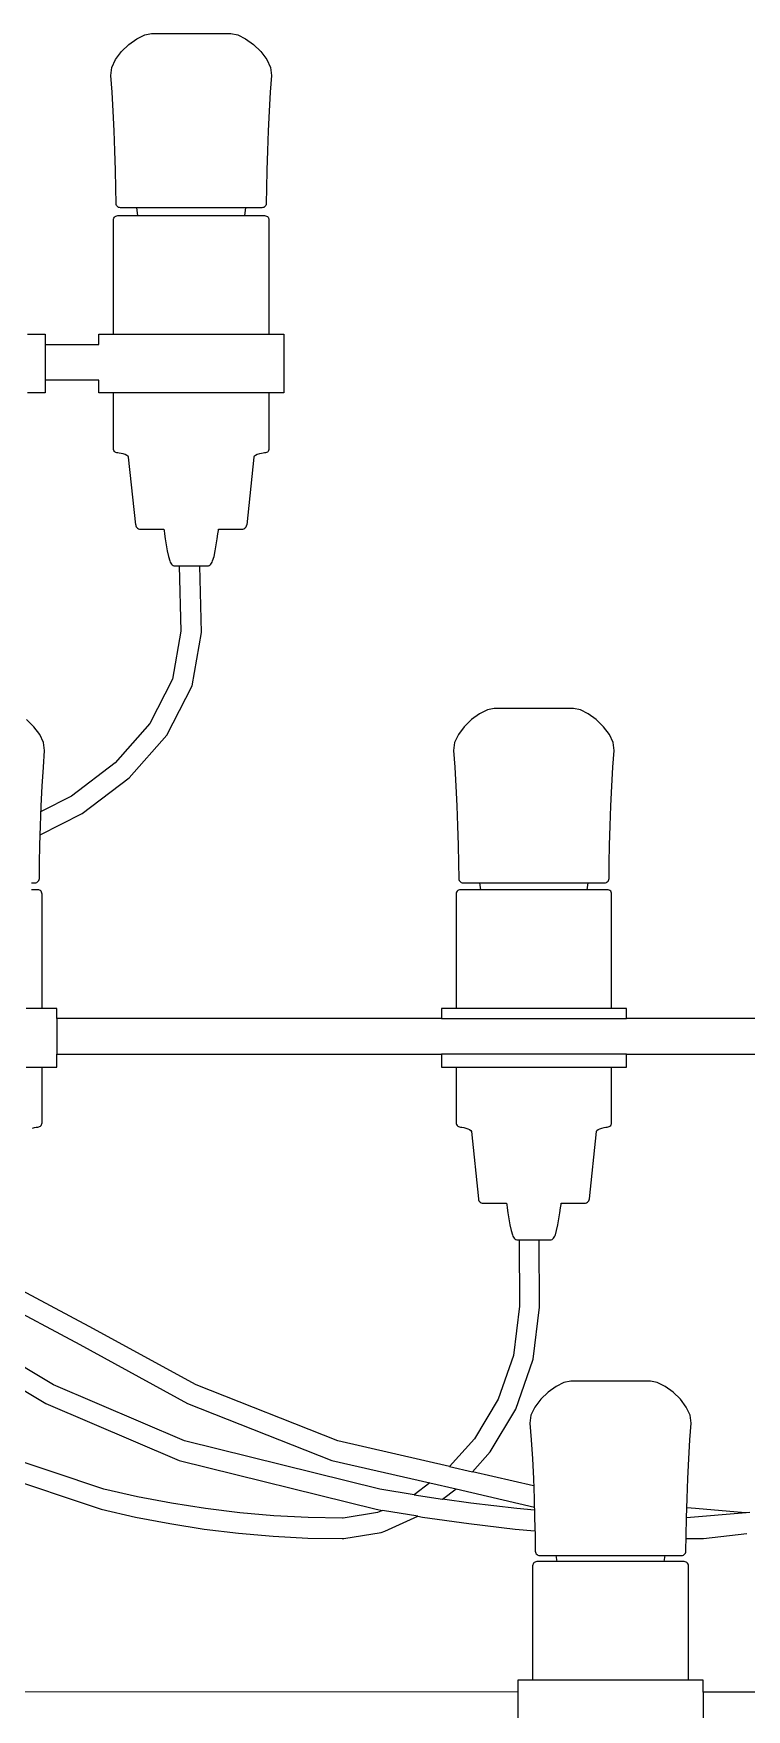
# Model space of a CAD drawing. Header units: millimetres. Extents: x 112 to 8820, y -2365 to 5002.
# Drawn here: x 3602.2 to 3723.9, y -683 to -396.8 of the extents above; entities that cross this region are included whole.
import ezdxf

# ---------------------------------------------------------------- set-up
doc = ezdxf.new("R2010")
doc.units = ezdxf.units.MM

# ---------------------------------------------------------------- blocks, each defined once
blk = doc.blocks.new('2097-50_EL_lateral')
for p, q in [((20.006, -77.363), (20.131, -77.242)), ((20.131, -77.242), (20.267, -77.144)), ((20.267, -77.144), (20.4, -77.078)), ((20.4, -77.078), (20.518, -77.054)), ((20.518, -77.054), (20.55, -77.054)), ((20.55, -77.054), (20.622, -77.054)), ((20.622, -77.054), (20.73, -77.054)), ((20.73, -77.054), (20.868, -77.054)), ((20.868, -77.054), (21.025, -77.054)), ((21.025, -77.054), (21.194, -77.054)), ((21.194, -77.054), (21.362, -77.054)), ((21.362, -77.054), (21.52, -77.054)), ((21.52, -77.054), (21.657, -77.054)), ((21.657, -77.054), (21.765, -77.054)), ((21.765, -77.054), (21.837, -77.054)), ((21.837, -77.054), (21.869, -77.054)), ((21.869, -77.054), (21.987, -77.078)), ((21.987, -77.078), (22.121, -77.144)), ((22.121, -77.144), (22.256, -77.242)), ((22.256, -77.242), (22.382, -77.363)), ((19.838, -77.635), (19.904, -77.497)), ((19.904, -77.497), (20.006, -77.363)), ((22.382, -77.363), (22.484, -77.497)), ((22.484, -77.497), (22.549, -77.635)), ((19.821, -77.768), (19.838, -77.635)), ((19.843, -78.057), (19.821, -77.768)), ((22.567, -77.768), (22.544, -78.057)), ((22.549, -77.635), (22.567, -77.768)), ((19.863, -78.377), (19.843, -78.057)), ((22.544, -78.057), (22.525, -78.377)), ((19.879, -78.716), (19.863, -78.377)), ((22.525, -78.377), (22.509, -78.716)), ((19.891, -79.058), (19.879, -78.716)), ((22.509, -78.716), (22.496, -79.058)), ((19.901, -79.388), (19.891, -79.058)), ((22.496, -79.058), (22.486, -79.388)), ((19.908, -79.692), (19.901, -79.388)), ((22.486, -79.388), (22.48, -79.692)), ((19.911, -79.956), (19.908, -79.692)), ((22.48, -79.692), (22.476, -79.956)), ((19.913, -79.973), (19.911, -79.956)), ((19.919, -79.989), (19.913, -79.973)), ((19.929, -80.002), (19.919, -79.989)), ((19.941, -80.014), (19.929, -80.002)), ((19.955, -80.022), (19.941, -80.014)), ((19.971, -80.027), (19.955, -80.022)), ((19.989, -80.029), (19.971, -80.027)), ((20.045, -80.029), (19.989, -80.029)), ((20.174, -80.029), (20.045, -80.029)), ((20.265, -80.029), (20.174, -80.029)), ((20.284, -80.163), (20.265, -80.029)), ((22.122, -80.029), (20.265, -80.029)), ((22.122, -80.029), (22.103, -80.163)), ((22.213, -80.029), (22.122, -80.029)), ((22.342, -80.029), (22.213, -80.029)), ((22.399, -80.029), (22.342, -80.029)), ((22.416, -80.027), (22.399, -80.029)), ((22.432, -80.022), (22.416, -80.027)), ((22.447, -80.014), (22.432, -80.022)), ((22.459, -80.002), (22.447, -80.014)), ((22.468, -79.989), (22.459, -80.002)), ((22.474, -79.973), (22.468, -79.989)), ((22.476, -79.956), (22.474, -79.973)), ((19.866, -80.237), (19.868, -80.22)), ((19.866, -82.19), (19.866, -80.237)), ((19.868, -80.22), (19.874, -80.205)), ((19.874, -80.205), (19.882, -80.191)), ((19.882, -80.191), (19.894, -80.179)), ((19.894, -80.179), (19.907, -80.171)), ((19.907, -80.171), (19.923, -80.165)), ((19.923, -80.165), (19.94, -80.163)), ((19.94, -80.163), (19.967, -80.163)), ((19.967, -80.163), (20.048, -80.163)), ((20.048, -80.163), (20.179, -80.163)), ((20.179, -80.163), (20.355, -80.163)), ((20.355, -80.163), (20.567, -80.163)), ((20.567, -80.163), (20.806, -80.163)), ((20.806, -80.163), (21.063, -80.163)), ((21.063, -80.163), (21.325, -80.163)), ((21.325, -80.163), (21.581, -80.163)), ((21.581, -80.163), (21.82, -80.163)), ((21.82, -80.163), (22.033, -80.163)), ((22.033, -80.163), (22.208, -80.163)), ((22.208, -80.163), (22.339, -80.163)), ((22.339, -80.163), (22.42, -80.163)), ((22.42, -80.163), (22.447, -80.163)), ((22.447, -80.163), (22.464, -80.165)), ((22.464, -80.165), (22.48, -80.171)), ((22.48, -80.171), (22.494, -80.179)), ((22.494, -80.179), (22.505, -80.191)), ((22.505, -80.191), (22.514, -80.205)), ((22.514, -80.205), (22.519, -80.22)), ((22.519, -80.22), (22.521, -80.237)), ((22.521, -80.237), (22.521, -82.19)), ((18.401, -82.19), (18.566, -82.19)), ((18.566, -82.19), (18.668, -82.19)), ((18.668, -82.19), (18.703, -82.19)), ((18.703, -82.19), (18.703, -82.972)), ((18.703, -82.363), (19.615, -82.363)), ((19.615, -82.363), (19.615, -82.19)), ((19.615, -82.19), (19.649, -82.19)), ((19.649, -82.19), (19.751, -82.19)), ((19.751, -82.19), (19.916, -82.19)), ((19.916, -82.19), (20.137, -82.19)), ((20.137, -82.19), (20.404, -82.19)), ((20.404, -82.19), (20.706, -82.19)), ((20.706, -82.19), (21.029, -82.19)), ((21.029, -82.19), (21.359, -82.19)), ((21.359, -82.19), (21.682, -82.19)), ((21.682, -82.19), (21.983, -82.19)), ((21.983, -82.19), (22.25, -82.19)), ((22.25, -82.19), (22.471, -82.19)), ((22.471, -82.19), (22.636, -82.19)), ((22.636, -82.19), (22.738, -82.19)), ((22.738, -82.19), (22.773, -82.19)), ((22.773, -82.19), (22.773, -83.19)), ((19.615, -82.972), (18.703, -82.972)), ((18.703, -82.972), (18.703, -83.19)), ((19.615, -83.19), (19.615, -82.972)), ((18.566, -83.19), (18.401, -83.19)), ((18.668, -83.19), (18.566, -83.19)), ((18.703, -83.19), (18.668, -83.19)), ((19.649, -83.19), (19.615, -83.19)), ((19.751, -83.19), (19.649, -83.19)), ((19.916, -83.19), (19.751, -83.19)), ((19.866, -84.142), (19.866, -83.19)), ((20.137, -83.19), (19.916, -83.19)), ((20.404, -83.19), (20.137, -83.19)), ((20.706, -83.19), (20.404, -83.19)), ((21.029, -83.19), (20.706, -83.19)), ((21.359, -83.19), (21.029, -83.19)), ((21.682, -83.19), (21.359, -83.19)), ((21.983, -83.19), (21.682, -83.19)), ((22.25, -83.19), (21.983, -83.19)), ((22.471, -83.19), (22.25, -83.19)), ((22.636, -83.19), (22.471, -83.19)), ((22.521, -83.19), (22.521, -84.142)), ((22.738, -83.19), (22.636, -83.19)), ((22.773, -83.19), (22.738, -83.19)), ((19.868, -84.159), (19.866, -84.142)), ((19.874, -84.175), (19.868, -84.159)), ((19.882, -84.189), (19.874, -84.175)), ((19.894, -84.2), (19.882, -84.189)), ((19.907, -84.209), (19.894, -84.2)), ((19.923, -84.215), (19.907, -84.209)), ((19.94, -84.216), (19.923, -84.215)), ((19.965, -84.218), (19.94, -84.216)), ((19.996, -84.224), (19.965, -84.218)), ((20.031, -84.232), (19.996, -84.224)), ((20.065, -84.244), (20.031, -84.232)), ((20.095, -84.257), (20.065, -84.244)), ((20.117, -84.273), (20.095, -84.257)), ((20.126, -84.29), (20.117, -84.273)), ((20.246, -85.442), (20.126, -84.29)), ((22.261, -84.29), (22.141, -85.442)), ((22.27, -84.273), (22.261, -84.29)), ((22.292, -84.257), (22.27, -84.273)), ((22.322, -84.244), (22.292, -84.257)), ((22.357, -84.232), (22.322, -84.244)), ((22.392, -84.224), (22.357, -84.232)), ((22.423, -84.218), (22.392, -84.224)), ((22.447, -84.216), (22.423, -84.218)), ((22.464, -84.215), (22.447, -84.216)), ((22.48, -84.209), (22.464, -84.215)), ((22.494, -84.2), (22.48, -84.209)), ((22.505, -84.189), (22.494, -84.2)), ((22.514, -84.175), (22.505, -84.189)), ((22.519, -84.159), (22.514, -84.175)), ((22.521, -84.142), (22.519, -84.159)), ((20.246, -85.442), (20.25, -85.46)), ((20.25, -85.46), (20.257, -85.475)), ((20.257, -85.475), (20.267, -85.489)), ((20.267, -85.489), (20.279, -85.5)), ((20.279, -85.5), (20.294, -85.509)), ((20.294, -85.509), (20.31, -85.514)), ((20.31, -85.514), (20.328, -85.516)), ((20.328, -85.516), (20.347, -85.516)), ((20.347, -85.516), (20.402, -85.516)), ((20.402, -85.516), (20.493, -85.516)), ((20.493, -85.516), (20.614, -85.516)), ((20.614, -85.516), (20.727, -85.516)), ((20.727, -85.516), (20.73, -85.538)), ((20.73, -85.538), (20.738, -85.597)), ((21.65, -85.597), (21.658, -85.538)), ((21.658, -85.538), (21.66, -85.516)), ((21.66, -85.516), (21.773, -85.516)), ((21.773, -85.516), (21.894, -85.516)), ((21.894, -85.516), (21.985, -85.516)), ((21.985, -85.516), (22.041, -85.516)), ((22.041, -85.516), (22.06, -85.516)), ((22.06, -85.516), (22.077, -85.514)), ((22.077, -85.514), (22.094, -85.509)), ((22.094, -85.509), (22.108, -85.5)), ((22.108, -85.5), (22.121, -85.489)), ((22.121, -85.489), (22.131, -85.475)), ((22.131, -85.475), (22.138, -85.46)), ((22.138, -85.46), (22.141, -85.442)), ((20.738, -85.597), (20.75, -85.682)), ((20.75, -85.682), (20.765, -85.782)), ((20.765, -85.782), (20.784, -85.885)), ((21.603, -85.885), (21.622, -85.782)), ((21.622, -85.782), (21.638, -85.682)), ((21.638, -85.682), (21.65, -85.597)), ((20.784, -85.885), (20.805, -85.981)), ((20.805, -85.981), (20.827, -86.059)), ((20.827, -86.059), (20.835, -86.078)), ((20.835, -86.078), (20.845, -86.096)), ((20.845, -86.096), (20.857, -86.112)), ((20.857, -86.112), (20.87, -86.125)), ((20.87, -86.125), (20.884, -86.135)), ((21.503, -86.135), (21.518, -86.125)), ((21.518, -86.125), (21.531, -86.112)), ((21.531, -86.112), (21.542, -86.096)), ((21.542, -86.096), (21.552, -86.078)), ((21.552, -86.078), (21.56, -86.059)), ((21.56, -86.059), (21.583, -85.981)), ((21.583, -85.981), (21.603, -85.885)), ((20.884, -86.135), (20.9, -86.141)), ((20.9, -86.141), (20.917, -86.144)), ((20.917, -86.144), (20.923, -86.144)), ((20.923, -86.144), (20.941, -86.144)), ((20.941, -86.144), (20.97, -86.144)), ((20.97, -86.144), (21.009, -86.144)), ((20.989, -86.144), (21.017, -87.256)), ((20.989, -86.144), (21.017, -87.256)), ((21.009, -86.144), (21.055, -86.144)), ((21.055, -86.144), (21.108, -86.144)), ((21.108, -86.144), (21.165, -86.144)), ((21.165, -86.144), (21.223, -86.144)), ((21.223, -86.144), (21.279, -86.144)), ((21.279, -86.144), (21.332, -86.144)), ((21.332, -86.144), (21.379, -86.144)), ((21.368, -87.281), (21.339, -86.144)), ((21.368, -87.281), (21.339, -86.144)), ((21.379, -86.144), (21.417, -86.144)), ((21.417, -86.144), (21.446, -86.144)), ((21.446, -86.144), (21.464, -86.144)), ((21.464, -86.144), (21.47, -86.144)), ((21.47, -86.144), (21.487, -86.141)), ((21.487, -86.141), (21.503, -86.135)), ((21.017, -87.256), (20.876, -88.08)), ((21.017, -87.256), (20.876, -88.08)), ((21.211, -88.192), (21.368, -87.281)), ((21.211, -88.192), (21.368, -87.281)), ((20.876, -88.08), (20.488, -88.833)), ((20.876, -88.08), (20.488, -88.833)), ((20.779, -89.032), (21.211, -88.192)), ((20.779, -89.032), (21.211, -88.192)), ((26.116, -88.67), (25.981, -88.768)), ((26.25, -88.604), (26.116, -88.67)), ((26.368, -88.58), (26.25, -88.604)), ((26.4, -88.58), (26.368, -88.58)), ((26.472, -88.58), (26.4, -88.58)), ((26.58, -88.58), (26.472, -88.58)), ((26.717, -88.58), (26.58, -88.58)), ((26.875, -88.58), (26.717, -88.58)), ((27.043, -88.58), (26.875, -88.58)), ((27.212, -88.58), (27.043, -88.58)), ((27.369, -88.58), (27.212, -88.58)), ((27.507, -88.58), (27.369, -88.58)), ((27.615, -88.58), (27.507, -88.58)), ((27.687, -88.58), (27.615, -88.58)), ((27.719, -88.58), (27.687, -88.58)), ((27.837, -88.604), (27.719, -88.58)), ((27.97, -88.67), (27.837, -88.604)), ((28.106, -88.768), (27.97, -88.67)), ((18.507, -88.889), (18.382, -88.768)), ((18.609, -89.023), (18.507, -88.889)), ((20.488, -88.833), (19.895, -89.507)), ((20.488, -88.833), (19.895, -89.507)), ((25.856, -88.889), (25.754, -89.023)), ((25.981, -88.768), (25.856, -88.889)), ((28.231, -88.889), (28.106, -88.768)), ((28.333, -89.023), (28.231, -88.889)), ((18.675, -89.162), (18.609, -89.023)), ((18.692, -89.294), (18.675, -89.162)), ((20.134, -89.764), (20.779, -89.032)), ((20.134, -89.764), (20.779, -89.032)), ((25.688, -89.162), (25.67, -89.294)), ((25.754, -89.023), (25.688, -89.162)), ((28.399, -89.162), (28.333, -89.023)), ((28.416, -89.294), (28.399, -89.162)), ((18.67, -89.583), (18.692, -89.294)), ((19.895, -89.507), (19.148, -90.073)), ((19.895, -89.507), (19.148, -90.073)), ((25.67, -89.294), (25.693, -89.583)), ((28.394, -89.583), (28.416, -89.294)), ((18.65, -89.903), (18.67, -89.583)), ((19.334, -90.371), (20.134, -89.764)), ((19.334, -90.371), (20.134, -89.764)), ((25.693, -89.583), (25.712, -89.903)), ((28.375, -89.903), (28.394, -89.583)), ((19.148, -90.073), (18.631, -90.337)), ((19.148, -90.073), (18.631, -90.337)), ((18.634, -90.242), (18.65, -89.903)), ((25.712, -89.903), (25.728, -90.242)), ((28.358, -90.242), (28.375, -89.903)), ((18.617, -90.738), (19.334, -90.371)), ((18.617, -90.738), (19.334, -90.371)), ((18.622, -90.584), (18.634, -90.242)), ((25.728, -90.242), (25.741, -90.584)), ((28.346, -90.584), (28.358, -90.242)), ((18.612, -90.914), (18.622, -90.584)), ((25.741, -90.584), (25.751, -90.914)), ((28.336, -90.914), (28.346, -90.584)), ((18.605, -91.218), (18.612, -90.914)), ((25.751, -90.914), (25.757, -91.218)), ((28.329, -91.218), (28.336, -90.914)), ((18.602, -91.482), (18.605, -91.218)), ((25.757, -91.218), (25.761, -91.482)), ((28.326, -91.482), (28.329, -91.218)), ((18.468, -91.555), (18.524, -91.555)), ((18.524, -91.555), (18.542, -91.553)), ((18.542, -91.553), (18.558, -91.548)), ((18.558, -91.548), (18.572, -91.54)), ((18.572, -91.54), (18.584, -91.528)), ((18.584, -91.528), (18.594, -91.515)), ((18.594, -91.515), (18.6, -91.499)), ((18.6, -91.499), (18.602, -91.482)), ((25.761, -91.482), (25.763, -91.499)), ((25.763, -91.499), (25.769, -91.515)), ((25.769, -91.515), (25.778, -91.528)), ((25.778, -91.528), (25.79, -91.54)), ((25.79, -91.54), (25.805, -91.548)), ((25.805, -91.548), (25.821, -91.553)), ((25.821, -91.553), (25.839, -91.555)), ((25.839, -91.555), (25.895, -91.555)), ((25.895, -91.555), (26.024, -91.555)), ((26.024, -91.555), (26.115, -91.555)), ((26.115, -91.555), (26.131, -91.673)), ((26.115, -91.555), (27.972, -91.555)), ((27.955, -91.673), (27.972, -91.555)), ((27.972, -91.555), (28.063, -91.555)), ((28.063, -91.555), (28.192, -91.555)), ((28.192, -91.555), (28.248, -91.555)), ((28.248, -91.555), (28.266, -91.553)), ((28.266, -91.553), (28.282, -91.548)), ((28.282, -91.548), (28.297, -91.54)), ((28.297, -91.54), (28.309, -91.528)), ((28.309, -91.528), (28.318, -91.515)), ((28.318, -91.515), (28.324, -91.499)), ((28.324, -91.499), (28.326, -91.482)), ((18.546, -91.673), (18.465, -91.673)), ((18.573, -91.673), (18.546, -91.673)), ((18.59, -91.675), (18.573, -91.673)), ((18.606, -91.68), (18.59, -91.675)), ((18.619, -91.689), (18.606, -91.68)), ((18.631, -91.7), (18.619, -91.689)), ((18.639, -91.714), (18.631, -91.7)), ((18.645, -91.73), (18.639, -91.714)), ((18.647, -91.747), (18.645, -91.73)), ((18.647, -93.7), (18.647, -91.747)), ((25.718, -91.73), (25.716, -91.747)), ((25.716, -91.747), (25.716, -93.7)), ((25.723, -91.714), (25.718, -91.73)), ((25.732, -91.7), (25.723, -91.714)), ((25.743, -91.689), (25.732, -91.7)), ((25.757, -91.68), (25.743, -91.689)), ((25.773, -91.675), (25.757, -91.68)), ((25.79, -91.673), (25.773, -91.675)), ((25.817, -91.673), (25.79, -91.673)), ((25.898, -91.673), (25.817, -91.673)), ((26.029, -91.673), (25.898, -91.673)), ((26.205, -91.673), (26.029, -91.673)), ((26.417, -91.673), (26.205, -91.673)), ((26.656, -91.673), (26.417, -91.673)), ((26.912, -91.673), (26.656, -91.673)), ((27.174, -91.673), (26.912, -91.673)), ((27.431, -91.673), (27.174, -91.673)), ((27.67, -91.673), (27.431, -91.673)), ((27.882, -91.673), (27.67, -91.673)), ((28.058, -91.673), (27.882, -91.673)), ((28.189, -91.673), (28.058, -91.673)), ((28.27, -91.673), (28.189, -91.673)), ((28.297, -91.673), (28.27, -91.673)), ((28.314, -91.675), (28.297, -91.673)), ((28.33, -91.68), (28.314, -91.675)), ((28.343, -91.689), (28.33, -91.68)), ((28.355, -91.7), (28.343, -91.689)), ((28.364, -91.714), (28.355, -91.7)), ((28.369, -91.73), (28.364, -91.714)), ((28.371, -91.747), (28.369, -91.73)), ((28.371, -93.7), (28.371, -91.747)), ((18.597, -93.7), (18.376, -93.7)), ((18.762, -93.7), (18.597, -93.7)), ((18.864, -93.7), (18.762, -93.7)), ((18.898, -93.7), (18.864, -93.7)), ((18.898, -93.869), (18.898, -93.7)), ((25.499, -93.7), (25.464, -93.7)), ((25.464, -93.7), (25.464, -93.869)), ((25.601, -93.7), (25.499, -93.7)), ((25.766, -93.7), (25.601, -93.7)), ((25.987, -93.7), (25.766, -93.7)), ((26.254, -93.7), (25.987, -93.7)), ((26.555, -93.7), (26.254, -93.7)), ((26.878, -93.7), (26.555, -93.7)), ((27.208, -93.7), (26.878, -93.7)), ((27.531, -93.7), (27.208, -93.7)), ((27.833, -93.7), (27.531, -93.7)), ((28.1, -93.7), (27.833, -93.7)), ((28.321, -93.7), (28.1, -93.7)), ((28.486, -93.7), (28.321, -93.7)), ((28.588, -93.7), (28.486, -93.7)), ((28.622, -93.7), (28.588, -93.7)), ((28.622, -93.869), (28.622, -93.7)), ((25.464, -93.869), (18.898, -93.869)), ((18.898, -93.869), (18.898, -94.478)), ((25.464, -93.869), (28.622, -93.869)), ((32.515, -93.869), (28.622, -93.869)), ((18.376, -94.7), (18.597, -94.7)), ((18.597, -94.7), (18.762, -94.7)), ((18.647, -95.652), (18.647, -94.7)), ((18.762, -94.7), (18.864, -94.7)), ((18.864, -94.7), (18.898, -94.7)), ((18.898, -94.7), (18.898, -94.478)), ((18.898, -94.478), (25.464, -94.478)), ((25.464, -94.478), (25.464, -94.7)), ((28.622, -94.478), (25.464, -94.478)), ((25.464, -94.7), (25.499, -94.7)), ((25.499, -94.7), (25.601, -94.7)), ((25.601, -94.7), (25.766, -94.7)), ((25.716, -94.7), (25.716, -95.652)), ((25.766, -94.7), (25.987, -94.7)), ((25.987, -94.7), (26.254, -94.7)), ((26.254, -94.7), (26.555, -94.7)), ((26.555, -94.7), (26.878, -94.7)), ((26.878, -94.7), (27.208, -94.7)), ((27.208, -94.7), (27.531, -94.7)), ((27.531, -94.7), (27.833, -94.7)), ((27.833, -94.7), (28.1, -94.7)), ((28.1, -94.7), (28.321, -94.7)), ((28.321, -94.7), (28.486, -94.7)), ((28.371, -95.652), (28.371, -94.7)), ((28.486, -94.7), (28.588, -94.7)), ((28.588, -94.7), (28.622, -94.7)), ((28.622, -94.7), (28.622, -94.478)), ((28.622, -94.478), (32.515, -94.478)), ((18.482, -95.742), (18.517, -95.733)), ((18.517, -95.733), (18.548, -95.728)), ((18.548, -95.728), (18.573, -95.726)), ((18.573, -95.726), (18.59, -95.724)), ((18.59, -95.724), (18.606, -95.718)), ((18.606, -95.718), (18.619, -95.71)), ((18.619, -95.71), (18.631, -95.698)), ((18.631, -95.698), (18.639, -95.684)), ((18.639, -95.684), (18.645, -95.669)), ((18.645, -95.669), (18.647, -95.652)), ((25.716, -95.652), (25.718, -95.669)), ((25.718, -95.669), (25.723, -95.684)), ((25.723, -95.684), (25.732, -95.698)), ((25.732, -95.698), (25.743, -95.71)), ((25.743, -95.71), (25.757, -95.718)), ((25.757, -95.718), (25.773, -95.724)), ((25.773, -95.724), (25.79, -95.726)), ((25.79, -95.726), (25.815, -95.728)), ((25.815, -95.728), (25.846, -95.733)), ((25.846, -95.733), (25.88, -95.742)), ((25.88, -95.742), (25.915, -95.753)), ((25.915, -95.753), (25.945, -95.767)), ((25.945, -95.767), (25.967, -95.782)), ((25.967, -95.782), (25.976, -95.799)), ((25.976, -95.799), (26.096, -96.952)), ((27.991, -96.952), (28.111, -95.799)), ((28.111, -95.799), (28.12, -95.782)), ((28.12, -95.782), (28.142, -95.767)), ((28.142, -95.767), (28.172, -95.753)), ((28.172, -95.753), (28.206, -95.742)), ((28.206, -95.742), (28.241, -95.733)), ((28.241, -95.733), (28.272, -95.728)), ((28.272, -95.728), (28.297, -95.726)), ((28.297, -95.726), (28.314, -95.724)), ((28.314, -95.724), (28.33, -95.718)), ((28.33, -95.718), (28.343, -95.71)), ((28.343, -95.71), (28.355, -95.698)), ((28.355, -95.698), (28.364, -95.684)), ((28.364, -95.684), (28.369, -95.669)), ((28.369, -95.669), (28.371, -95.652)), ((26.096, -96.952), (26.099, -96.969)), ((26.099, -96.969), (26.106, -96.985)), ((26.106, -96.985), (26.116, -96.998)), ((26.116, -96.998), (26.129, -97.01)), ((27.958, -97.01), (27.97, -96.998)), ((27.97, -96.998), (27.98, -96.985)), ((27.98, -96.985), (27.987, -96.969)), ((27.987, -96.969), (27.991, -96.952)), ((26.129, -97.01), (26.144, -97.018)), ((26.144, -97.018), (26.16, -97.024)), ((26.16, -97.024), (26.177, -97.025)), ((26.177, -97.025), (26.196, -97.025)), ((26.196, -97.025), (26.252, -97.025)), ((26.252, -97.025), (26.343, -97.025)), ((26.343, -97.025), (26.464, -97.025)), ((26.464, -97.025), (26.577, -97.025)), ((26.577, -97.025), (26.58, -97.048)), ((26.58, -97.048), (26.587, -97.107)), ((26.587, -97.107), (26.599, -97.191)), ((26.599, -97.191), (26.615, -97.291)), ((26.615, -97.291), (26.634, -97.394)), ((27.453, -97.394), (27.472, -97.291)), ((27.472, -97.291), (27.487, -97.191)), ((27.487, -97.191), (27.499, -97.107)), ((27.499, -97.107), (27.507, -97.048)), ((27.507, -97.048), (27.51, -97.025)), ((27.51, -97.025), (27.623, -97.025)), ((27.623, -97.025), (27.744, -97.025)), ((27.744, -97.025), (27.835, -97.025)), ((27.835, -97.025), (27.891, -97.025)), ((27.891, -97.025), (27.909, -97.025)), ((27.909, -97.025), (27.927, -97.024)), ((27.927, -97.024), (27.943, -97.018)), ((27.943, -97.018), (27.958, -97.01)), ((26.634, -97.394), (26.654, -97.49)), ((26.654, -97.49), (26.677, -97.568)), ((26.677, -97.568), (26.685, -97.588)), ((27.402, -97.588), (27.41, -97.568)), ((27.41, -97.568), (27.432, -97.49)), ((27.432, -97.49), (27.453, -97.394)), ((26.685, -97.588), (26.695, -97.605)), ((26.695, -97.605), (26.706, -97.621)), ((26.706, -97.621), (26.72, -97.634)), ((26.72, -97.634), (26.734, -97.644)), ((26.734, -97.644), (26.75, -97.651)), ((26.75, -97.651), (26.767, -97.653)), ((26.767, -97.653), (26.773, -97.653)), ((26.773, -97.653), (26.791, -97.653)), ((26.79, -97.653), (26.796, -98.784)), ((26.791, -97.653), (26.82, -97.653)), ((26.82, -97.653), (26.858, -97.653)), ((26.858, -97.653), (26.905, -97.653)), ((26.905, -97.653), (26.958, -97.653)), ((26.958, -97.653), (27.015, -97.653)), ((27.015, -97.653), (27.072, -97.653)), ((27.072, -97.653), (27.129, -97.653)), ((27.129, -97.653), (27.182, -97.653)), ((27.138, -98.799), (27.132, -97.653)), ((27.182, -97.653), (27.228, -97.653)), ((27.228, -97.653), (27.267, -97.653)), ((27.267, -97.653), (27.296, -97.653)), ((27.296, -97.653), (27.314, -97.653)), ((27.314, -97.653), (27.32, -97.653)), ((27.32, -97.653), (27.337, -97.651)), ((27.337, -97.651), (27.353, -97.644)), ((27.353, -97.644), (27.367, -97.634)), ((27.367, -97.634), (27.38, -97.621)), ((27.38, -97.621), (27.392, -97.605)), ((27.392, -97.605), (27.402, -97.588)), ((19.453, -99.13), (17.675, -98.18)), ((17.611, -98.541), (19.291, -99.439)), ((26.796, -98.784), (26.697, -99.625)), ((27.034, -99.688), (27.138, -98.799)), ((21.276, -100.126), (19.453, -99.13)), ((18.843, -100.126), (17.571, -99.361)), ((19.291, -99.439), (21.131, -100.444)), ((17.532, -99.736), (18.711, -100.444)), ((26.697, -99.625), (26.436, -100.369)), ((26.735, -100.542), (27.028, -99.708)), ((27.028, -99.708), (27.034, -99.688)), ((21.082, -101.08), (18.843, -100.126)), ((23.698, -101.08), (21.276, -100.126)), ((27.423, -100.155), (27.287, -100.253)), ((27.556, -100.089), (27.423, -100.155)), ((27.674, -100.065), (27.556, -100.089)), ((27.681, -100.065), (27.674, -100.065)), ((27.713, -100.065), (27.681, -100.065)), ((27.785, -100.065), (27.713, -100.065)), ((27.893, -100.065), (27.785, -100.065)), ((28.03, -100.065), (27.893, -100.065)), ((28.188, -100.065), (28.03, -100.065)), ((28.356, -100.065), (28.188, -100.065)), ((28.525, -100.065), (28.356, -100.065)), ((28.682, -100.065), (28.525, -100.065)), ((28.819, -100.065), (28.682, -100.065)), ((28.928, -100.065), (28.819, -100.065)), ((29, -100.065), (28.928, -100.065)), ((29.032, -100.065), (29, -100.065)), ((29.15, -100.089), (29.032, -100.065)), ((29.283, -100.155), (29.15, -100.089)), ((29.419, -100.253), (29.283, -100.155)), ((26.436, -100.369), (26.029, -101.046)), ((27.162, -100.374), (27.06, -100.508)), ((27.287, -100.253), (27.162, -100.374)), ((29.544, -100.374), (29.419, -100.253)), ((29.646, -100.508), (29.544, -100.374)), ((18.711, -100.444), (20.99, -101.416)), ((21.131, -100.444), (23.597, -101.416)), ((26.297, -101.271), (26.735, -100.542)), ((26.994, -100.647), (26.977, -100.78)), ((27.06, -100.508), (26.994, -100.647)), ((29.712, -100.647), (29.646, -100.508)), ((29.729, -100.78), (29.712, -100.647)), ((26.977, -100.78), (26.999, -101.068)), ((29.707, -101.068), (29.729, -100.78)), ((19.702, -101.908), (17.274, -101.095)), ((24.412, -101.908), (21.082, -101.08)), ((25.604, -101.52), (23.698, -101.08)), ((26.029, -101.046), (25.604, -101.52)), ((25.993, -101.61), (26.297, -101.271)), ((26.999, -101.068), (27.019, -101.389)), ((29.687, -101.389), (29.707, -101.068)), ((17.158, -101.416), (19.656, -102.252)), ((20.99, -101.416), (24.354, -102.252)), ((23.597, -101.416), (25.27, -101.802)), ((25.604, -101.52), (25.993, -101.61)), ((27.019, -101.389), (27.035, -101.727)), ((29.671, -101.727), (29.687, -101.389)), ((25.27, -101.802), (24.998, -102.006)), ((25.27, -101.802), (25.715, -101.905)), ((27.039, -101.851), (25.993, -101.61)), ((27.035, -101.727), (27.047, -102.069)), ((29.659, -102.069), (29.671, -101.727)), ((20.278, -102.038), (19.702, -101.908)), ((20.858, -102.149), (20.278, -102.038)), ((21.44, -102.24), (20.858, -102.149)), ((24.998, -102.006), (24.412, -101.908)), ((24.998, -102.006), (25.482, -102.08)), ((25.482, -102.08), (25.715, -101.905)), ((25.969, -102.149), (25.482, -102.08)), ((25.715, -101.905), (27.052, -102.213)), ((26.753, -102.24), (25.969, -102.149)), ((27.047, -102.069), (27.057, -102.399)), ((29.649, -102.399), (29.659, -102.069)), ((19.656, -102.252), (20.243, -102.385)), ((20.243, -102.385), (20.828, -102.497)), ((22.023, -102.311), (21.44, -102.24)), ((22.606, -102.362), (22.023, -102.311)), ((23.191, -102.392), (22.606, -102.362)), ((23.777, -102.402), (23.191, -102.392)), ((23.79, -102.402), (23.777, -102.402)), ((24.374, -102.308), (23.79, -102.402)), ((24.354, -102.252), (24.458, -102.27)), ((24.458, -102.27), (24.374, -102.308)), ((25.062, -102.371), (24.458, -102.27)), ((24.5, -102.627), (25.062, -102.371)), ((25.062, -102.371), (25.144, -102.385)), ((25.144, -102.385), (25.933, -102.497)), ((27.053, -102.267), (26.753, -102.24)), ((27.057, -102.399), (27.064, -102.703)), ((29.642, -102.703), (29.649, -102.399)), ((30.668, -102.312), (29.649, -102.399)), ((29.805, -102.24), (29.654, -102.224)), ((30.651, -102.311), (29.805, -102.24)), ((30.668, -102.312), (30.651, -102.311)), ((30.728, -102.305), (30.668, -102.312)), ((20.828, -102.497), (21.416, -102.589)), ((21.416, -102.589), (22.004, -102.66)), ((22.004, -102.66), (22.593, -102.711)), ((22.593, -102.711), (23.183, -102.742)), ((23.801, -102.752), (24.439, -102.649)), ((24.439, -102.649), (24.5, -102.627)), ((25.933, -102.497), (26.724, -102.589)), ((26.724, -102.589), (27.062, -102.619)), ((27.064, -102.703), (27.067, -102.967)), ((29.639, -102.967), (29.642, -102.703)), ((29.937, -102.752), (30.677, -102.663)), ((23.183, -102.742), (23.773, -102.752)), ((23.773, -102.752), (23.801, -102.752)), ((27.067, -102.967), (27.069, -102.984)), ((27.069, -102.984), (27.075, -103)), ((27.075, -103), (27.084, -103.014)), ((27.084, -103.014), (27.097, -103.025)), ((29.609, -103.025), (29.621, -103.014)), ((29.621, -103.014), (29.631, -103)), ((29.631, -103), (29.637, -102.984)), ((29.637, -102.984), (29.639, -102.967)), ((29.642, -102.749), (29.9, -102.752)), ((29.9, -102.752), (29.937, -102.752)), ((27.024, -103.202), (27.022, -103.219)), ((27.022, -103.219), (27.022, -105.172)), ((27.029, -103.187), (27.024, -103.202)), ((27.038, -103.173), (27.029, -103.187)), ((27.05, -103.162), (27.038, -103.173)), ((27.063, -103.153), (27.05, -103.162)), ((27.079, -103.147), (27.063, -103.153)), ((27.096, -103.145), (27.079, -103.147)), ((27.103, -103.145), (27.096, -103.145)), ((27.097, -103.025), (27.111, -103.033)), ((27.13, -103.145), (27.103, -103.145)), ((27.111, -103.033), (27.127, -103.038)), ((27.127, -103.038), (27.145, -103.04)), ((27.211, -103.145), (27.13, -103.145)), ((27.145, -103.04), (27.151, -103.04)), ((27.151, -103.04), (27.208, -103.04)), ((27.208, -103.04), (27.337, -103.04)), ((27.342, -103.145), (27.211, -103.145)), ((27.337, -103.04), (27.421, -103.04)), ((27.517, -103.145), (27.342, -103.145)), ((27.421, -103.04), (27.436, -103.145)), ((27.421, -103.04), (29.284, -103.04)), ((27.729, -103.145), (27.517, -103.145)), ((27.969, -103.145), (27.729, -103.145)), ((28.225, -103.145), (27.969, -103.145)), ((28.487, -103.145), (28.225, -103.145)), ((28.744, -103.145), (28.487, -103.145)), ((28.983, -103.145), (28.744, -103.145)), ((29.195, -103.145), (28.983, -103.145)), ((29.37, -103.145), (29.195, -103.145)), ((29.27, -103.145), (29.284, -103.04)), ((29.284, -103.04), (29.376, -103.04)), ((29.502, -103.145), (29.37, -103.145)), ((29.376, -103.04), (29.504, -103.04)), ((29.583, -103.145), (29.502, -103.145)), ((29.504, -103.04), (29.561, -103.04)), ((29.561, -103.04), (29.579, -103.038)), ((29.579, -103.038), (29.595, -103.033)), ((29.61, -103.145), (29.583, -103.145)), ((29.595, -103.033), (29.609, -103.025)), ((29.627, -103.147), (29.61, -103.145)), ((29.642, -103.153), (29.627, -103.147)), ((29.656, -103.162), (29.642, -103.153)), ((29.668, -103.173), (29.656, -103.162)), ((29.676, -103.187), (29.668, -103.173)), ((29.682, -103.202), (29.676, -103.187)), ((29.684, -103.219), (29.682, -103.202)), ((29.684, -105.172), (29.684, -103.219)), ((26.777, -105.172), (26.771, -105.172)), ((26.771, -105.172), (26.771, -105.376)), ((26.812, -105.172), (26.777, -105.172)), ((26.914, -105.172), (26.812, -105.172)), ((27.079, -105.172), (26.914, -105.172)), ((27.3, -105.172), (27.079, -105.172)), ((27.56, -105.172), (27.3, -105.172)), ((27.862, -105.172), (27.56, -105.172)), ((27.868, -105.172), (27.862, -105.172)), ((28.191, -105.172), (27.868, -105.172)), ((28.521, -105.172), (28.191, -105.172)), ((28.844, -105.172), (28.521, -105.172)), ((29.146, -105.172), (28.844, -105.172)), ((29.413, -105.172), (29.146, -105.172)), ((29.634, -105.172), (29.413, -105.172)), ((29.799, -105.172), (29.634, -105.172)), ((29.901, -105.172), (29.799, -105.172)), ((29.935, -105.172), (29.901, -105.172)), ((29.935, -105.376), (29.935, -105.172)), ((26.771, -105.376), (1.494, -105.354, 0.142)), ((26.771, -105.376), (26.771, -105.985)), ((44.354, -105.376), (29.935, -105.376)), ((29.935, -105.376), (29.935, -105.985))]:
    blk.add_line(p, q)

msp = doc.modelspace()

# ---------------------------------------------------------------- block references
at = {"color": 1, "xscale": 10, "yscale": 10, "zscale": 10}
msp.add_blockref('2097-50_EL_lateral', (3417.13, 373.69), dxfattribs=at)

doc.saveas('drawing.dxf')
